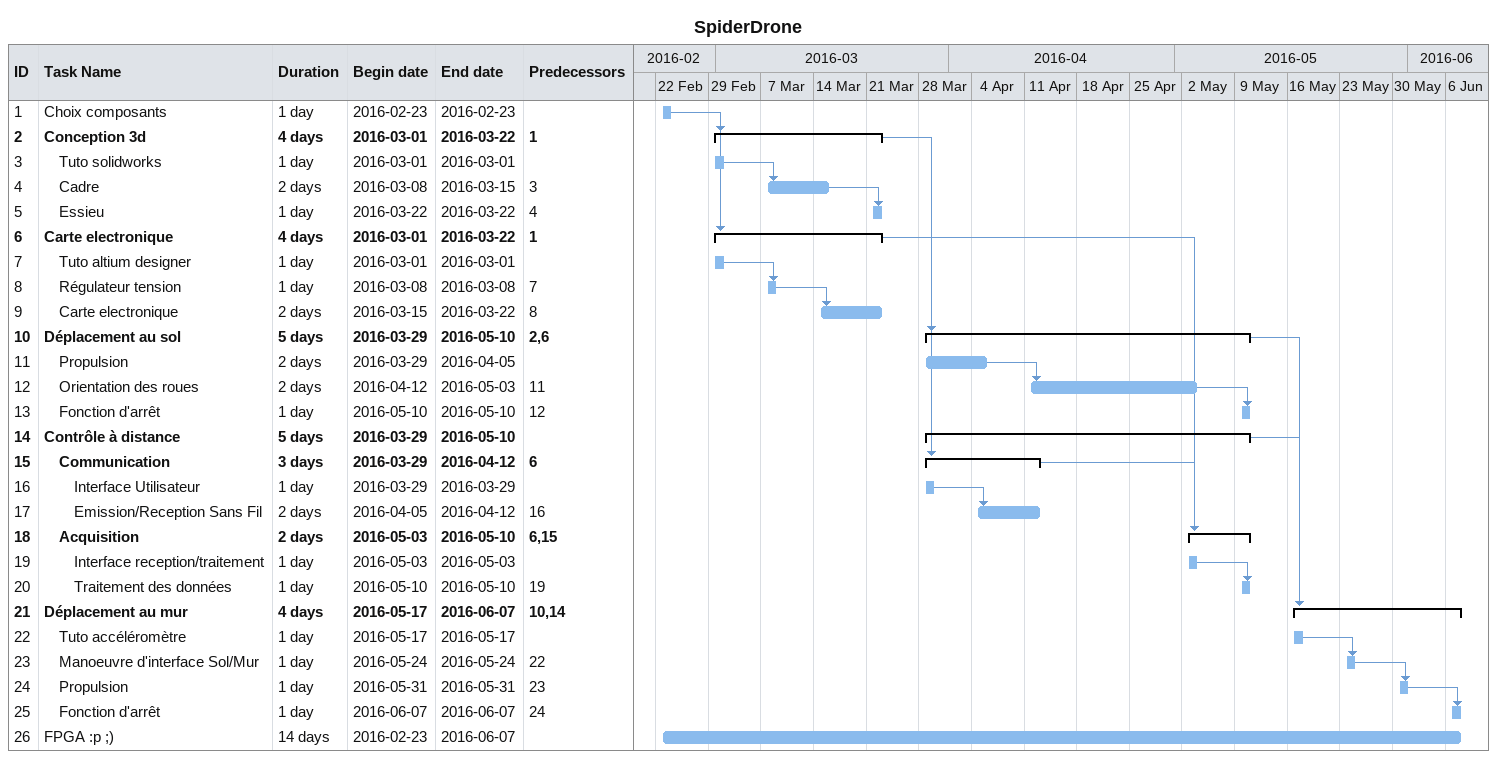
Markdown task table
SpiderDrone

| ID | Level | Task | Duration | Start | Finish | Predecessors |
|---|---|---|---|---|---|---|
| 1 | 1 | Choix composants | 1d | 2016-02-23 | 2016-02-23 |  |
| 2 | 1 | **Conception 3d** | 4d | 2016-03-01 | 2016-03-22 | 1 |
| 3 | 2 | Tuto solidworks | 1d | 2016-03-01 | 2016-03-01 |  |
| 4 | 2 | Cadre | 2d | 2016-03-08 | 2016-03-15 | 3 |
| 5 | 2 | Essieu | 1d | 2016-03-22 | 2016-03-22 | 4 |
| 6 | 1 | **Carte electronique** | 4d | 2016-03-01 | 2016-03-22 | 1 |
| 7 | 2 | Tuto altium designer | 1d | 2016-03-01 | 2016-03-01 |  |
| 8 | 2 | Régulateur tension | 1d | 2016-03-08 | 2016-03-08 | 7 |
| 9 | 2 | Carte electronique | 2d | 2016-03-15 | 2016-03-22 | 8 |
| 10 | 1 | **Déplacement au sol** | 5d | 2016-03-29 | 2016-05-10 | 2, 6 |
| 11 | 2 | Propulsion | 2d | 2016-03-29 | 2016-04-05 |  |
| 12 | 2 | Orientation des roues | 2d | 2016-04-12 | 2016-05-03 | 11 |
| 13 | 2 | Fonction d'arrêt | 1d | 2016-05-10 | 2016-05-10 | 12 |
| 14 | 1 | **Contrôle à distance** | 5d | 2016-03-29 | 2016-05-10 |  |
| 15 | 2 | **Communication** | 3d | 2016-03-29 | 2016-04-12 | 6 |
| 16 | 3 | Interface Utilisateur | 1d | 2016-03-29 | 2016-03-29 |  |
| 17 | 3 | Emission/Reception Sans Fil | 2d | 2016-04-05 | 2016-04-12 | 16 |
| 18 | 2 | **Acquisition** | 2d | 2016-05-03 | 2016-05-10 | 6, 15 |
| 19 | 3 | Interface reception/traitement | 1d | 2016-05-03 | 2016-05-03 |  |
| 20 | 3 | Traitement des données | 1d | 2016-05-10 | 2016-05-10 | 19 |
| 21 | 1 | **Déplacement au mur** | 4d | 2016-05-17 | 2016-06-07 | 10, 14 |
| 22 | 2 | Tuto accéléromètre | 1d | 2016-05-17 | 2016-05-17 |  |
| 23 | 2 | Manoeuvre d'interface Sol/Mur | 1d | 2016-05-24 | 2016-05-24 | 22 |
| 24 | 2 | Propulsion | 1d | 2016-05-31 | 2016-05-31 | 23 |
| 25 | 2 | Fonction d'arrêt | 1d | 2016-06-07 | 2016-06-07 | 24 |
| 26 | 1 | FPGA :p ;) | 14d | 2016-02-23 | 2016-06-07 |  |
